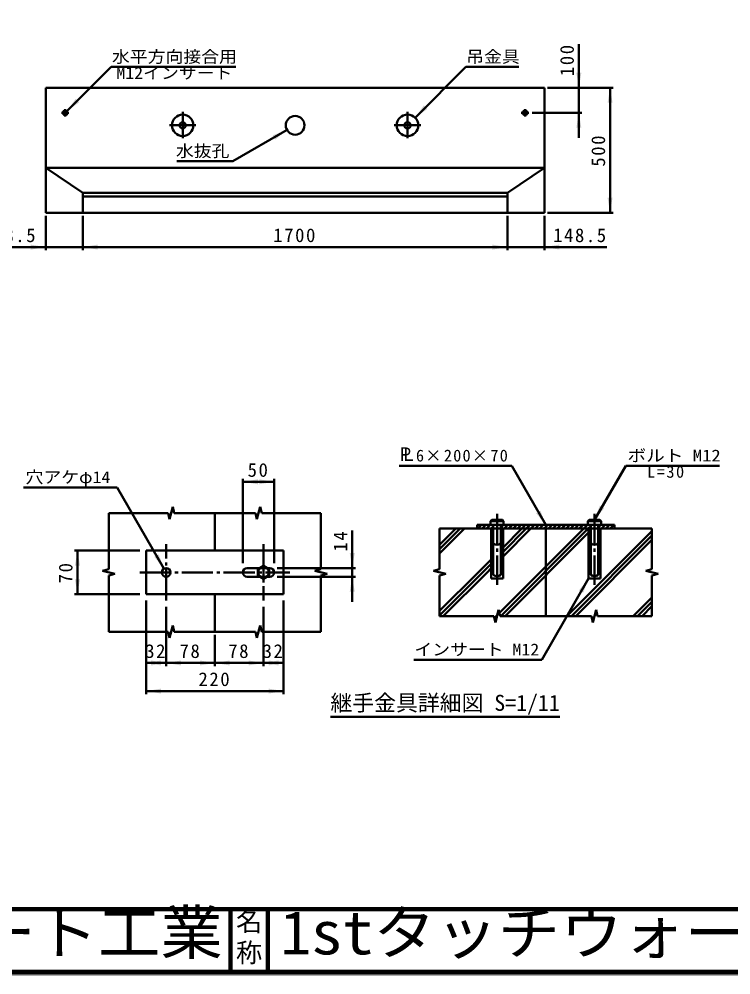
# Model space of a CAD drawing. Units: millimetres, scale not verified, with parts at other scales. Extents: x 100 to 4105, y 100 to 2870.
# Drawn here: x 997 to 2137, y 100 to 1630 of the extents above; entities that cross this region are included whole.
import ezdxf
from ezdxf.enums import TextEntityAlignment as Align

# ---------------------------------------------------------------- set-up
doc = ezdxf.new("R2010")
doc.units = ezdxf.units.MM
doc.header["$LTSCALE"] = 5
doc.linetypes.add('USER2', pattern=[13.4, 10, -1.2, 1, -1.2])
doc.linetypes.add('USER3', pattern=[8, 4, -4])
doc.layers.add('V-nasSTD', color=7, linetype='Continuous', lineweight=50)
doc.styles.add('ＭＳ ゴシック', font='')
doc.styles.get('ＭＳ ゴシック').set_extended_font_data('MS Gothic')

msp = doc.modelspace()

# ---------------------------------------------------------------- hatches: boundary and pattern name
at = {"layer": 'V-nasSTD'}
for points in [[(1893.079, 1544.145), (1897.079, 1544.145), (1893.079, 1520.145), (1889.079, 1544.145)], [(1943.079, 1496.145), (1939.079, 1496.145), (1943.079, 1520.145), (1947.079, 1496.145)], [(1090.136, 1499.803), (1092.965, 1496.974), (1073.166, 1482.832), (1087.308, 1502.631)], [(1647.812, 1489.278), (1650.64, 1486.45), (1630.841, 1472.307), (1644.983, 1492.106)], [(1893.079, 1456.145), (1889.079, 1456.145), (1893.079, 1480.145), (1897.079, 1456.145)], [(1404.904, 1440.645), (1402.904, 1444.109), (1425.688, 1452.645), (1406.904, 1437.181)], [(1943.079, 1344.145), (1947.079, 1344.145), (1943.079, 1320.145), (1939.079, 1344.145)], [(1015.279, 1265.145), (1015.279, 1269.145), (1039.279, 1265.145), (1015.279, 1261.145)], [(1122.679, 1265.145), (1122.679, 1261.145), (1098.679, 1265.145), (1122.679, 1269.145)], [(1754.679, 1265.145), (1754.679, 1269.145), (1778.679, 1265.145), (1754.679, 1261.145)], [(1862.079, 1265.145), (1862.079, 1261.145), (1838.079, 1265.145), (1862.079, 1269.145)], [(1379.119, 889.382), (1379.119, 885.382), (1355.119, 889.382), (1379.119, 893.382)], [(1381.119, 889.382), (1381.119, 893.382), (1405.119, 889.382), (1381.119, 885.382)], [(1828.119, 841.167), (1831.584, 843.167), (1840.119, 820.382), (1824.655, 839.167)], [(1930.119, 849.167), (1933.584, 847.167), (1918.119, 828.382), (1926.655, 851.167)], [(1090.119, 755.382), (1086.119, 755.382), (1090.119, 779.382), (1094.119, 755.382)], [(1216.619, 771.229), (1220.084, 773.229), (1228.619, 750.445), (1213.155, 769.229)], [(1530.119, 775.382), (1534.119, 775.382), (1530.119, 751.382), (1526.119, 775.382)], [(1530.119, 713.382), (1526.119, 713.382), (1530.119, 737.382), (1534.119, 713.382)], [(1090.119, 733.382), (1094.119, 733.382), (1090.119, 709.382), (1086.119, 733.382)], [(1896.619, 713.598), (1900.084, 711.598), (1908.619, 734.382), (1893.155, 715.598)], [(1224.119, 599.382), (1224.119, 595.382), (1200.119, 599.382), (1224.119, 603.382)], [(1208.119, 599.382), (1208.119, 603.382), (1232.119, 599.382), (1208.119, 595.382)], [(1256.119, 599.382), (1256.119, 595.382), (1232.119, 599.382), (1256.119, 603.382)], [(1286.119, 599.382), (1286.119, 603.382), (1310.119, 599.382), (1286.119, 595.382)], [(1334.119, 599.382), (1334.119, 595.382), (1310.119, 599.382), (1334.119, 603.382)], [(1364.119, 599.382), (1364.119, 603.382), (1388.119, 599.382), (1364.119, 595.382)], [(1412.119, 599.382), (1412.119, 595.382), (1388.119, 599.382), (1412.119, 603.382)], [(1396.119, 599.382), (1396.119, 603.382), (1420.119, 599.382), (1396.119, 595.382)], [(1224.119, 554.382), (1224.119, 550.382), (1200.119, 554.382), (1224.119, 558.382)], [(1396.119, 554.382), (1396.119, 558.382), (1420.119, 554.382), (1396.119, 550.382)]]:
    msp.add_hatch(color=256, dxfattribs=at).paths.add_polyline_path(points)

# ---------------------------------------------------------------- linework, layer by layer
for p, q in [((1893.079, 1590.145), (1893.079, 1520.145)), ((1073.166, 1482.832), (1143.876, 1553.543)), ((1143.876, 1553.543), (1343.876, 1553.543)), ((1630.841, 1472.307), (1712.076, 1553.543)), ((1712.076, 1553.543), (1797.076, 1553.543)), ((1039.279, 1520.145), (1039.279, 1320.145)), ((1838.079, 1520.145), (1039.279, 1520.145)), ((1838.079, 1320.145), (1838.079, 1520.145)), ((1948.079, 1520.145), (1843.079, 1520.145)), ((1893.079, 1520.145), (1893.079, 1480.145)), ((1943.079, 1520.145), (1943.079, 1320.145)), ((1898.079, 1480.145), (1818.079, 1480.145)), ((1893.079, 1440.145), (1893.079, 1480.145)), ((1339.086, 1402.645), (1425.688, 1452.645)), ((1249.086, 1402.645), (1339.086, 1402.645)), ((1039.279, 1392.145), (1838.079, 1392.145)), ((1039.279, 1392.145), (1098.679, 1352.145)), ((1778.679, 1352.145), (1838.079, 1392.145)), ((1098.679, 1352.145), (1778.679, 1352.145)), ((1098.679, 1320.145), (1098.679, 1352.145)), ((1778.679, 1320.145), (1778.679, 1352.145)), ((1098.679, 1346.145), (1778.679, 1346.145)), ((1039.279, 1320.145), (1838.079, 1320.145)), ((1948.079, 1320.145), (1843.079, 1320.145)), ((1039.279, 1315.145), (1039.279, 1260.145)), ((1098.679, 1315.145), (1098.679, 1260.145)), ((1778.679, 1315.145), (1778.679, 1260.145)), ((1838.079, 1315.145), (1838.079, 1260.145)), ((1039.279, 1265.145), (939.279, 1265.145)), ((1098.679, 1265.145), (1039.279, 1265.145)), ((1098.679, 1265.145), (1778.679, 1265.145)), ((1778.679, 1265.145), (1838.079, 1265.145)), ((1838.079, 1265.145), (1938.079, 1265.145)), ((1605.501, 914.985), (1785.501, 914.985)), ((1785.501, 914.985), (1840.119, 820.382)), ((1968.119, 914.985), (1918.119, 828.382)), ((1968.119, 914.985), (2118.119, 914.985)), ((1355.119, 894.382), (1355.119, 759.382)), ((1355.119, 889.382), (1405.119, 889.382)), ((1405.119, 894.382), (1405.119, 759.382)), ((1003.619, 880.348), (1153.619, 880.348)), ((1228.619, 750.445), (1153.619, 880.348)), ((1242.619, 849.382), (1237.619, 829.382)), ((1242.619, 849.382), (1245.119, 839.382)), ((1382.619, 849.382), (1377.619, 829.382)), ((1382.619, 849.382), (1385.119, 839.382)), ((1140.119, 839.382), (1235.119, 839.382)), ((1140.119, 749.382), (1140.119, 839.382)), ((1235.119, 839.382), (1237.619, 829.382)), ((1245.119, 839.382), (1375.119, 839.382)), ((1310.119, 839.382), (1310.119, 779.382)), ((1375.119, 839.382), (1377.619, 829.382)), ((1385.119, 839.382), (1480.119, 839.382)), ((1480.119, 839.382), (1480.119, 749.382)), ((1753.619, 828.382), (1751.619, 826.382)), ((1751.619, 826.382), (1751.619, 820.382)), ((1772.619, 826.382), (1751.619, 826.382)), ((1770.619, 828.382), (1753.619, 828.382)), ((1770.619, 828.382), (1772.619, 826.382)), ((1772.619, 820.382), (1772.619, 826.382)), ((1909.619, 828.382), (1907.619, 826.382)), ((1907.619, 826.382), (1907.619, 820.382)), ((1928.619, 826.382), (1907.619, 826.382)), ((1926.619, 828.382), (1909.619, 828.382)), ((1926.619, 828.382), (1928.619, 826.382)), ((1928.619, 820.382), (1928.619, 826.382)), ((1530.119, 751.382), (1530.119, 811.382)), ((1670.119, 814.382), (1670.119, 749.382)), ((2010.119, 814.382), (1670.119, 814.382)), ((1695.823, 814.382), (1670.119, 788.678)), ((1702.894, 814.382), (1670.119, 781.607)), ((1709.965, 814.382), (1670.119, 774.536)), ((1950.119, 820.382), (1730.119, 820.382)), ((1730.119, 820.382), (1730.119, 814.382)), ((1731.179, 814.382), (1737.179, 820.382)), ((1738.25, 814.382), (1744.25, 820.382)), ((1745.321, 814.382), (1751.321, 820.382)), ((1751.619, 820.382), (1772.619, 820.382)), ((1752.392, 814.382), (1756.119, 818.11)), ((1752.619, 734.382), (1752.619, 814.382)), ((1756.119, 790.382), (1756.119, 820.382)), ((1900.884, 814.382), (1765.872, 679.37)), ((1907.955, 814.382), (1767.955, 674.382)), ((1772.534, 820.382), (1768.119, 815.968)), ((1768.119, 820.382), (1768.119, 790.382)), ((1771.619, 734.382), (1771.619, 814.382)), ((1801.889, 814.382), (1771.619, 784.112)), ((1808.96, 814.382), (1771.619, 777.041)), ((1816.031, 814.382), (1771.619, 769.97)), ((1773.605, 814.382), (1779.605, 820.382)), ((1780.676, 814.382), (1786.676, 820.382)), ((1787.747, 814.382), (1793.747, 820.382)), ((1794.818, 814.382), (1800.818, 820.382)), ((1801.889, 814.382), (1807.889, 820.382)), ((1808.96, 814.382), (1814.96, 820.382)), ((1816.031, 814.382), (1822.031, 820.382)), ((1823.103, 814.382), (1829.103, 820.382)), ((1830.174, 814.382), (1836.174, 820.382)), ((1837.245, 814.382), (1840.119, 817.257)), ((1843.245, 820.382), (1840.119, 817.257)), ((1840.119, 814.382), (1840.119, 674.382)), ((1844.316, 814.382), (1850.316, 820.382)), ((1851.387, 814.382), (1857.387, 820.382)), ((1858.458, 814.382), (1864.458, 820.382)), ((1865.529, 814.382), (1871.529, 820.382)), ((1872.6, 814.382), (1878.6, 820.382)), ((1879.671, 814.382), (1885.671, 820.382)), ((1886.742, 814.382), (1892.742, 820.382)), ((1893.813, 814.382), (1899.813, 820.382)), ((1900.884, 814.382), (1906.884, 820.382)), ((1907.619, 820.382), (1928.619, 820.382)), ((1907.955, 814.382), (1912.119, 818.546)), ((1908.619, 734.382), (1908.619, 814.382)), ((1912.119, 790.382), (1912.119, 820.382)), ((1928.098, 820.382), (1924.119, 816.404)), ((1924.119, 820.382), (1924.119, 790.382)), ((1927.619, 734.382), (1927.619, 814.382)), ((1929.169, 814.382), (1935.169, 820.382)), ((1936.24, 814.382), (1942.24, 820.382)), ((1943.311, 814.382), (1949.311, 820.382)), ((1950.119, 820.382), (1950.119, 814.382)), ((2010.119, 749.382), (2010.119, 814.382)), ((1775.026, 674.382), (1908.619, 807.975)), ((1874.021, 674.382), (2010.119, 810.48)), ((1881.092, 674.382), (2010.119, 803.409)), ((1888.164, 674.382), (2010.119, 796.338)), ((1756.119, 740.382), (1756.119, 790.382)), ((1768.119, 740.382), (1768.119, 790.382)), ((1912.119, 740.382), (1912.119, 790.382)), ((1924.119, 740.382), (1924.119, 790.382)), ((1085.119, 779.382), (1190.119, 779.382)), ((1090.119, 709.382), (1090.119, 779.382)), ((1200.119, 779.382), (1200.119, 709.382)), ((1420.119, 779.382), (1200.119, 779.382)), ((1420.119, 709.382), (1420.119, 779.382)), ((1731.889, 744.382), (1752.619, 765.112)), ((1362.119, 751.382), (1382.057, 751.382)), ((1379.026, 749.632), (1388.119, 754.882)), ((1388.119, 754.882), (1397.213, 749.632)), ((1394.182, 751.382), (1398.119, 751.382)), ((1535.119, 751.382), (1410.119, 751.382)), ((1530.119, 737.382), (1530.119, 751.382)), ((1738.96, 744.382), (1752.619, 758.041)), ((1746.031, 744.382), (1752.619, 750.97)), ((1130.119, 746.882), (1140.119, 749.382)), ((1130.119, 746.882), (1150.119, 741.882)), ((1140.119, 739.382), (1150.119, 741.882)), ((1140.119, 649.382), (1140.119, 739.382)), ((1382.057, 737.382), (1362.119, 737.382)), ((1379.026, 739.132), (1379.026, 749.632)), ((1388.119, 733.882), (1379.026, 739.132)), ((1397.213, 739.132), (1388.119, 733.882)), ((1398.119, 737.382), (1394.182, 737.382)), ((1397.213, 749.632), (1397.213, 739.132)), ((1535.119, 737.382), (1410.119, 737.382)), ((1470.119, 746.882), (1480.119, 749.382)), ((1470.119, 746.882), (1490.119, 741.882)), ((1480.119, 739.382), (1490.119, 741.882)), ((1480.119, 739.382), (1480.119, 649.382)), ((1530.119, 697.382), (1530.119, 737.382)), ((1660.119, 746.882), (1670.119, 749.382)), ((1660.119, 746.882), (1680.119, 741.882)), ((1731.889, 744.382), (1670.119, 682.612)), ((1738.96, 744.382), (1670.119, 675.541)), ((1670.119, 739.382), (1680.119, 741.882)), ((1670.388, 739.45), (1670.119, 739.181)), ((1670.119, 739.382), (1670.119, 674.382)), ((1746.031, 744.382), (1676.031, 674.382)), ((2000.119, 746.882), (2010.119, 749.382)), ((2000.119, 746.882), (2020.119, 741.882)), ((2010.119, 739.382), (2020.119, 741.882)), ((2010.119, 739.382), (2010.119, 674.382)), ((2019.031, 741.61), (2019.466, 742.046)), ((1771.619, 734.382), (1752.619, 734.382)), ((1833.619, 604.479), (1908.619, 734.382)), ((1927.619, 734.382), (1908.619, 734.382)), ((1085.119, 709.382), (1190.119, 709.382)), ((1200.119, 709.382), (1420.119, 709.382)), ((1310.119, 709.382), (1310.119, 649.382)), ((1980.087, 674.382), (2010.119, 704.414)), ((1200.119, 699.382), (1200.119, 549.382)), ((1232.119, 689.382), (1232.119, 594.382)), ((1388.119, 689.382), (1388.119, 594.382)), ((1420.119, 699.382), (1420.119, 549.382)), ((1987.158, 674.382), (2010.119, 697.343)), ((1994.23, 674.382), (2010.119, 690.272)), ((1670.119, 674.382), (1757.119, 674.382)), ((1757.119, 674.382), (1759.619, 664.382)), ((1757.872, 671.37), (1762.531, 676.029)), ((1764.619, 684.382), (1759.619, 664.382)), ((1764.619, 684.382), (1767.119, 674.382)), ((1767.119, 674.382), (1913.119, 674.382)), ((1913.119, 674.382), (1915.619, 664.382)), ((1920.619, 684.382), (1915.619, 664.382)), ((1920.619, 684.382), (1923.119, 674.382)), ((1923.119, 674.382), (2010.119, 674.382)), ((1242.619, 659.382), (1237.619, 639.382)), ((1242.619, 659.382), (1245.119, 649.382)), ((1382.619, 659.382), (1377.619, 639.382)), ((1382.619, 659.382), (1385.119, 649.382)), ((1235.119, 649.382), (1140.119, 649.382)), ((1235.119, 649.382), (1237.619, 639.382)), ((1375.119, 649.382), (1245.119, 649.382)), ((1310.119, 644.382), (1310.119, 594.382)), ((1375.119, 649.382), (1377.619, 639.382)), ((1480.119, 649.382), (1385.119, 649.382)), ((1200.119, 599.382), (1232.119, 599.382)), ((1232.119, 599.382), (1310.119, 599.382)), ((1310.119, 599.382), (1388.119, 599.382)), ((1420.119, 599.382), (1388.119, 599.382)), ((1833.619, 604.479), (1628.619, 604.479)), ((1200.119, 554.382), (1420.119, 554.382)), ((1495.12, 513.355), (1862.62, 513.355))]:
    msp.add_line(p, q, dxfattribs=at)
at = {"layer": 'V-nasSTD', "linetype": 'USER2'}
for p, q in [((1070.479, 1474.145), (1070.479, 1486.145)), ((1806.879, 1474.145), (1806.879, 1486.145)), ((1064.479, 1480.145), (1076.479, 1480.145)), ((1258.679, 1481.945), (1258.679, 1439.545)), ((1618.679, 1481.945), (1618.679, 1439.545)), ((1800.879, 1480.145), (1812.879, 1480.145)), ((1237.479, 1460.145), (1279.879, 1460.145)), ((1597.479, 1460.145), (1639.879, 1460.145)), ((1762.119, 838.382), (1762.119, 724.382)), ((1918.119, 838.382), (1918.119, 724.382)), ((1232.119, 699.382), (1232.119, 789.382)), ((1388.119, 789.382), (1388.119, 699.382)), ((1190.119, 744.382), (1430.119, 744.382))]:
    msp.add_line(p, q, dxfattribs=at)
at = {"layer": 'V-nasSTD', "linetype": 'USER3'}
for p, q in [((1382.057, 751.382), (1394.182, 751.382)), ((1394.182, 737.382), (1382.057, 737.382))]:
    msp.add_line(p, q, dxfattribs=at)
at = {"layer": 'V-nasSTD', "lineweight": 100}
for p, q in [((105, 205), (4100, 205)), ((1335, 205), (1335, 105)), ((1395, 205), (1395, 105)), ((105, 105), (4100, 105))]:
    msp.add_line(p, q, dxfattribs=at)
at = {"layer": 'V-nasSTD', "lineweight": 13}
msp.add_lwpolyline([(100, 100), (100, 2870), (4105, 2870), (4105, 100)], close=True, dxfattribs=at)
at = {"layer": 'V-nasSTD'}
for centre, radius in [((1070.479, 1480.145), 3.8), ((1070.479, 1480.145), 2.4), ((1070.479, 1480.145), 2), ((1258.679, 1460.145), 17.2), ((1438.679, 1460.145), 15), ((1618.679, 1460.145), 17.2), ((1806.879, 1480.145), 3.8), ((1806.879, 1480.145), 2.4), ((1806.879, 1480.145), 2), ((1258.679, 1460.145), 5), ((1618.679, 1460.145), 5), ((1232.119, 744.382), 7), ((1388.119, 744.382), 8.5)]:
    msp.add_circle(centre, radius, dxfattribs=at)
for centre, radius, start, end in [((1762.119, 799.82), 28.562, 68.4314, 111.5686), ((1918.119, 799.82), 28.562, 68.4314, 111.5686), ((1762.119, 798.382), 10, 233.1301, 306.8699), ((1918.119, 798.382), 10, 233.1301, 306.8699), ((1362.119, 744.382), 7, 90, 270), ((1398.119, 744.382), 7, 270, 90), ((1762.119, 748.382), 10, 233.1301, 306.8699), ((1918.119, 748.382), 10, 233.1301, 306.8699)]:
    msp.add_arc(centre, radius, start, end, dxfattribs=at)

# ---------------------------------------------------------------- texts
at = {"layer": 'V-nasSTD', "style": 'ＭＳ ゴシック'}
for s, height, width, p in [('水平方向接合用', 19.06, 1.1, (1245.376, 1579.543)), ('吊金具', 19.06, 1.1, (1755.576, 1579.543)), ('M12インサート', 19.06, 1.1, (1245.376, 1553.543)), ('水抜孔', 19.06, 1.1, (1290.586, 1428.645)), ('Ｐ', 21.63, 0.9, (1615.378, 944.485)), ('Ｌ', 21.63, 0.9, (1620.001, 944.485)), ('ボルト M12', 19.06, 1.15, (2045.619, 940.985)), ('穴アケφ14', 19.06, 1.1, (1074.869, 906.348)), ('インサート M12', 19.06, 1.1, (1729.619, 630.479))]:
    msp.add_text(s, height=height, dxfattribs=dict(at, width=width)).set_placement(p, align=Align.TOP_CENTER)
msp.add_text('継手金具詳細図 S=1/11', height=25.66, dxfattribs=at).set_placement((1678.87, 548.355), align=Align.TOP_CENTER)
at = {"layer": 'V-nasSTD', "style": 'ＭＳ ゴシック', "width": 1.05}
for s, p in [('(株)船生コンクリート工業', (126, 202.55)), ('1stタッチウォール標準型', (1414.75, 202.47))]:
    msp.add_text(s, height=69.65, dxfattribs=at).set_placement(p, align=Align.TOP_LEFT)
at = {"layer": 'V-nasSTD', "style": 'ＭＳ ゴシック'}
for s, p in [('名', (1343.982, 200.999)), ('称', (1343.976, 151.01))]:
    msp.add_text(s, height=30.79, dxfattribs=at).set_placement(p, align=Align.TOP_LEFT)
at = {"layer": 'V-nasSTD', "char_height": 21.99, "attachment_point": 2, "rotation": 90, "style": 'ＭＳ ゴシック'}
for s, insert in [('\\T1.17;100', (1863.079, 1565.145)), ('\\T1.17;500', (1913.079, 1420.145)), ('\\T1.17;14', (1500.119, 795.132)), ('\\T1.17;70', (1060.119, 744.382))]:
    msp.add_mtext(s, dxfattribs=dict(at, insert=insert))
at = {"layer": 'V-nasSTD', "attachment_point": 2, "style": 'ＭＳ ゴシック'}
for s, insert, char_height in [('\\T1.17;148.5', (981.779, 1295.145), 21.99), ('\\T1.17;1700', (1438.679, 1295.145), 21.99), ('\\T1.17;148.5', (1895.579, 1295.145), 21.99), ('\\T1.15;6×200×70', (1706.751, 940.985), 19.06), ('\\T1.17;50', (1380.119, 919.382), 21.99), ('\\T1.19;L=30', (2033.339, 914.985), 19.06), ('\\T1.17;32', (1216.119, 629.382), 21.99), ('\\T1.17;78', (1271.119, 629.382), 21.99), ('\\T1.17;78', (1349.119, 629.382), 21.99), ('\\T1.17;32', (1404.119, 629.382), 21.99), ('\\T1.17;220', (1310.119, 584.382), 21.99)]:
    msp.add_mtext(s, dxfattribs=dict(at, insert=insert, char_height=char_height))

doc.saveas('drawing.dxf')
